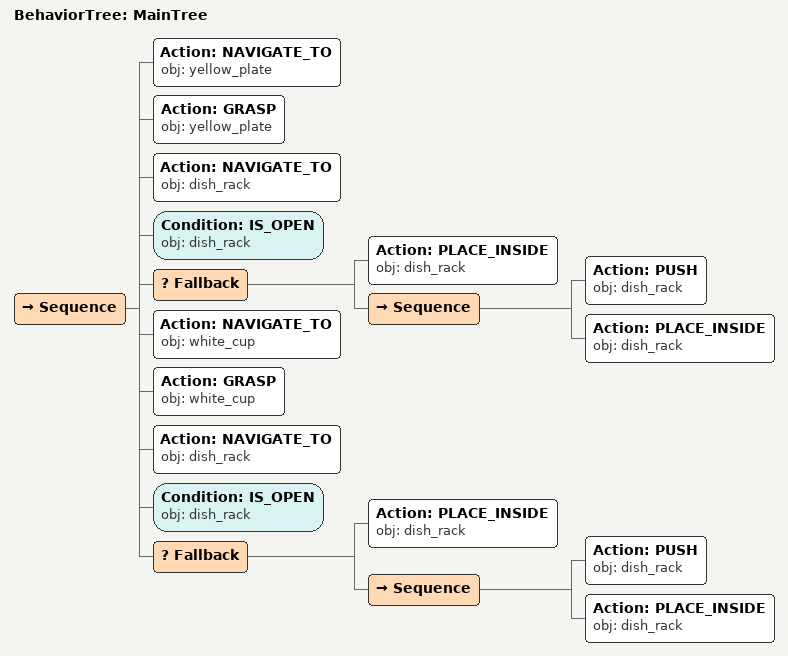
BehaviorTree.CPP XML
<root main_tree_to_execute="MainTree">
  <BehaviorTree ID="MainTree">
    <Sequence>
      <!-- Navigate to yellow_plate -->
      <Action ID="NAVIGATE_TO" obj="yellow_plate" />
      <!-- Grasp yellow_plate -->
      <Action ID="GRASP" obj="yellow_plate" />
      <!-- Navigate to dish_rack -->
      <Action ID="NAVIGATE_TO" obj="dish_rack" />
      <!-- Check dish_rack is open before PLACE_INSIDE -->
      <Condition ID="IS_OPEN" obj="dish_rack" />
      <!-- Fallback: if PLACE_INSIDE dish_rack fails, try alternative to reposition -->
      <Fallback>
        <!-- Place inside dish_rack -->
        <Action ID="PLACE_INSIDE" obj="dish_rack" />
        <Sequence>
          <!-- Push dish_rack forward toward front edge of table -->
          <Action ID="PUSH" obj="dish_rack" />
          <!-- Place inside dish_rack -->
          <Action ID="PLACE_INSIDE" obj="dish_rack" />
        </Sequence>
      </Fallback>

      <!-- Navigate to white_cup -->
      <Action ID="NAVIGATE_TO" obj="white_cup" />
      <!-- Grasp white_cup -->
      <Action ID="GRASP" obj="white_cup" />
      <!-- Navigate to dish_rack -->
      <Action ID="NAVIGATE_TO" obj="dish_rack" />
      <!-- Check dish_rack is open before PLACE_INSIDE -->
      <Condition ID="IS_OPEN" obj="dish_rack" />
      <!-- Fallback: if PLACE_INSIDE dish_rack fails, try alternative to reposition -->
      <Fallback>
        <!-- Place inside dish_rack -->
        <Action ID="PLACE_INSIDE" obj="dish_rack" />
        <Sequence>
          <!-- Push dish_rack forward toward front edge of table -->
          <Action ID="PUSH" obj="dish_rack" />
          <!-- Place inside dish_rack -->
          <Action ID="PLACE_INSIDE" obj="dish_rack" />
        </Sequence>
      </Fallback>

    </Sequence>
  </BehaviorTree>
</root>
